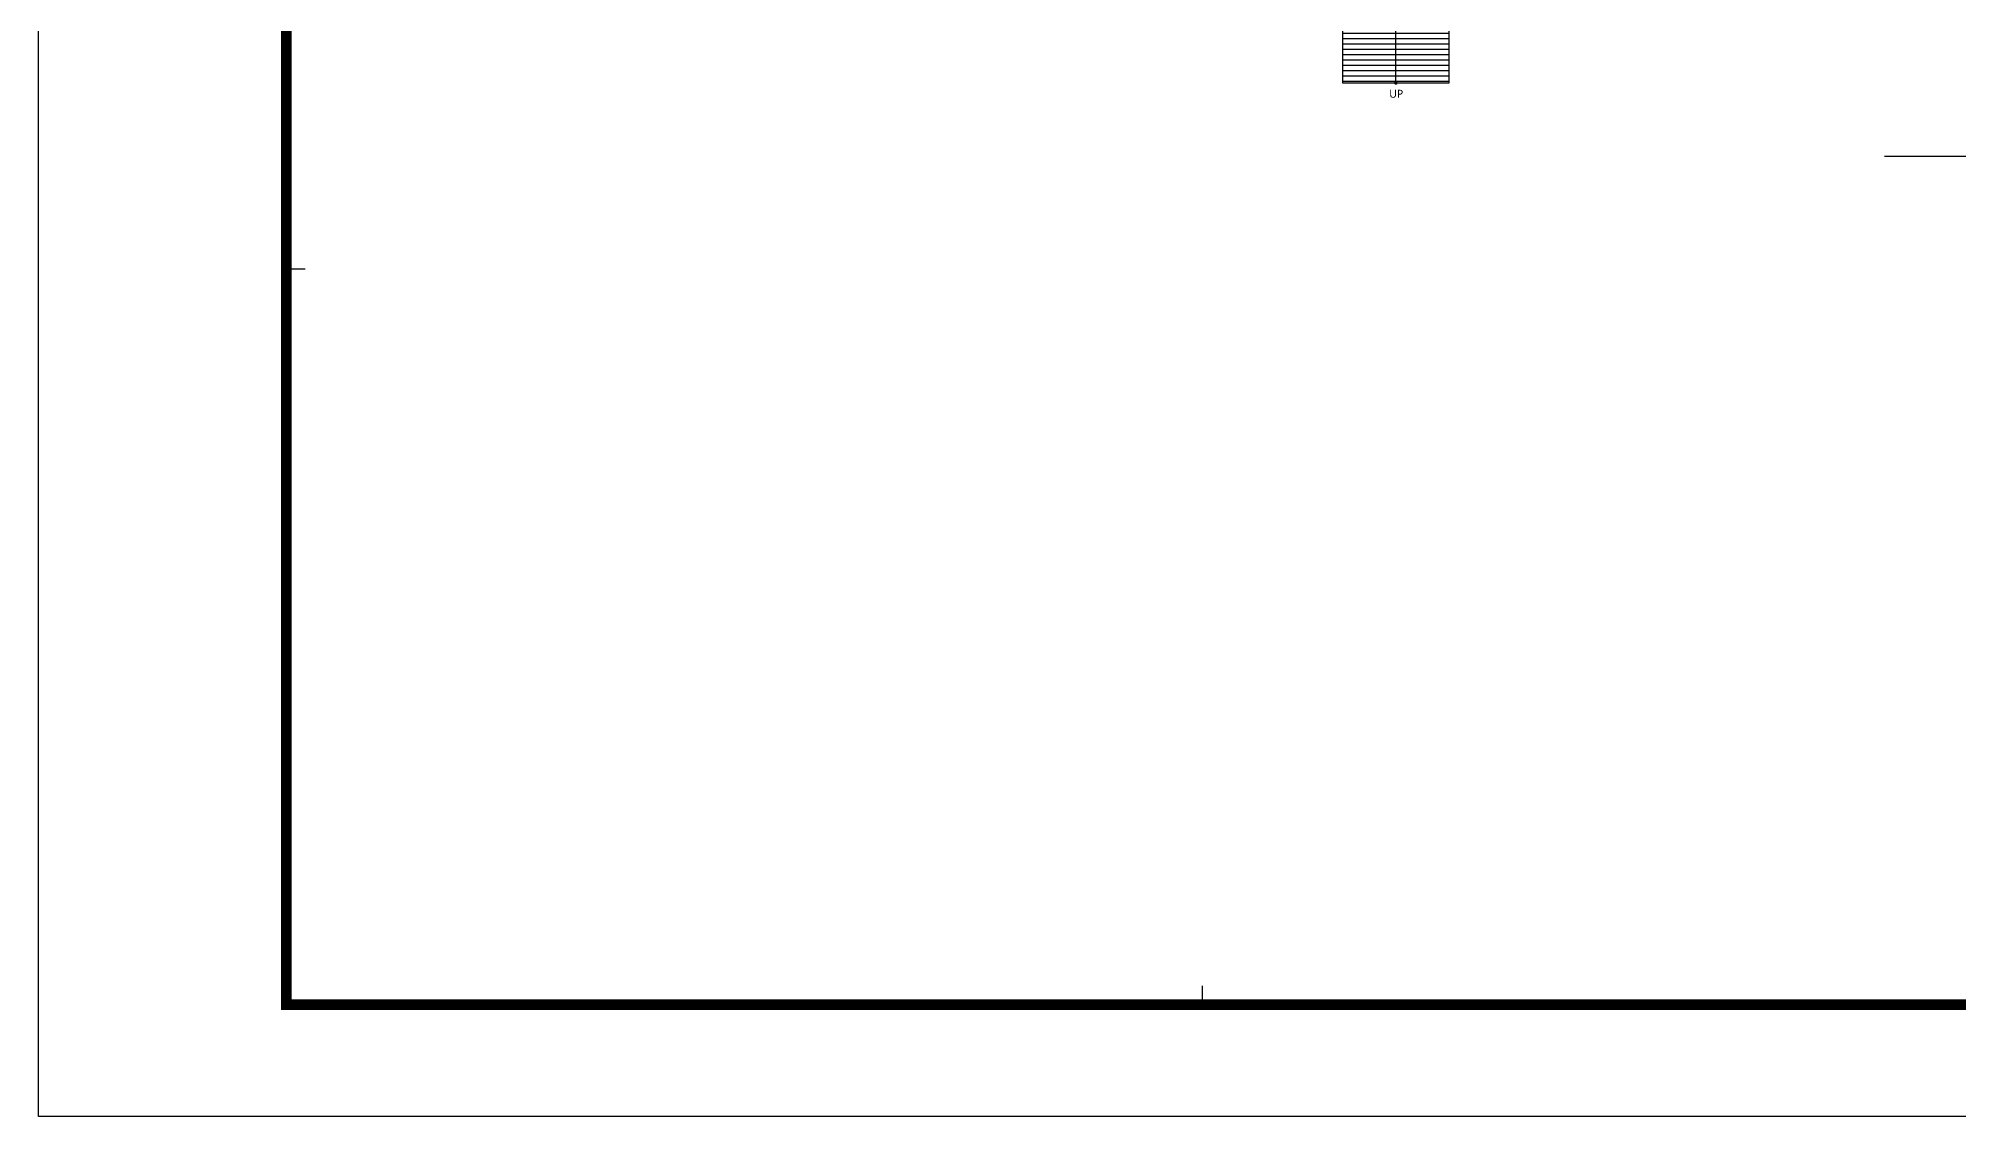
# Model space of a CAD drawing. Header units: millimetres. Extents: x -168200 to 504600, y -244718 to -125918.
# Drawn here: x -168200 to -96200, y -244718 to -204281 of the extents above; entities that cross this region are included whole.
import ezdxf
from ezdxf.enums import TextEntityAlignment as Align

# ---------------------------------------------------------------- set-up
doc = ezdxf.new("R2010")
doc.units = ezdxf.units.MM
for name, color, linetype in [('arch', 8, 'Continuous'), ('TIT', 2, 'Continuous'), ('XR-FORM-EE$0$XR-SHEET-SHT', 5, 'Continuous')]:
    doc.layers.add(name, color=color, linetype=linetype)
doc.layers.add('XR-FORM-EE$0$XR-SHEET-TEMP', color=171, linetype='Continuous', plot=False)
doc.styles.add('스타일1', font='malgun.ttf')

# ---------------------------------------------------------------- blocks, each defined once
blk = doc.blocks.new('XR-FORM-EE', base_point=(461, 408))
at = {"layer": 'XR-FORM-EE$0$XR-SHEET-SHT', "color": 5}
blk.add_lwpolyline([(0, 118800), (168200, 118800), (168200, 0), (0, 0)], close=True, dxfattribs=at)
at = {"layer": 'XR-FORM-EE$0$XR-SHEET-SHT', "color": 5, "const_width": 400}
blk.add_lwpolyline([(9300, 114600), (163900, 114600), (163900, 4200), (9300, 4200)], close=True, dxfattribs=at)
at = {"layer": 'XR-FORM-EE$0$XR-SHEET-TEMP'}
for p, q in [((9300, 31800), (10000, 31800)), ((43650, 4200), (43650, 4900))]:
    blk.add_line(p, q, dxfattribs=at)
blk = doc.blocks.new('pit건축기초')
at = {"layer": 'arch'}
h = blk.add_hatch(dxfattribs=at)
h.set_pattern_fill('_USER', color=256, scale=200, pattern_type=0)
h.set_pattern_definition([(0, (-418075.24, -162288.14), (0, 200), [])])
h.paths.add_polyline_path([(-369175, -123523), (-365175, -123523), (-365175, -119823), (-369175, -119823)])
blk.add_line((-367175, -123556), (-367177, -119823), dxfattribs=at)
blk.add_lwpolyline([(-369175, -123523), (-365175, -123523), (-365175, -119823), (-369175, -119823)], close=True, dxfattribs=at)
at = {"layer": 'arch', "const_width": 66.7}
blk.add_lwpolyline([(-367142, -123523, -1), (-367209, -123523, -1)], format="xyb", close=True, dxfattribs=at)
at = {"layer": 'arch', "style": '스타일1'}
blk.add_text('UP', height=300, dxfattribs=at).set_placement((-367161, -124078), align=Align.CENTER)

msp = doc.modelspace()

# ---------------------------------------------------------------- linework, layer by layer
at = {"layer": 'TIT'}
msp.add_line((-98982.3, -208701.5), (-73061.7, -208701.5), dxfattribs=at)

# ---------------------------------------------------------------- block references
msp.add_blockref('pit건축기초', (249875.2, -82429.6))
at = {"layer": 'arch'}
msp.add_blockref('XR-FORM-EE', (-167739, -244309.3), dxfattribs=at)

doc.saveas('drawing.dxf')
